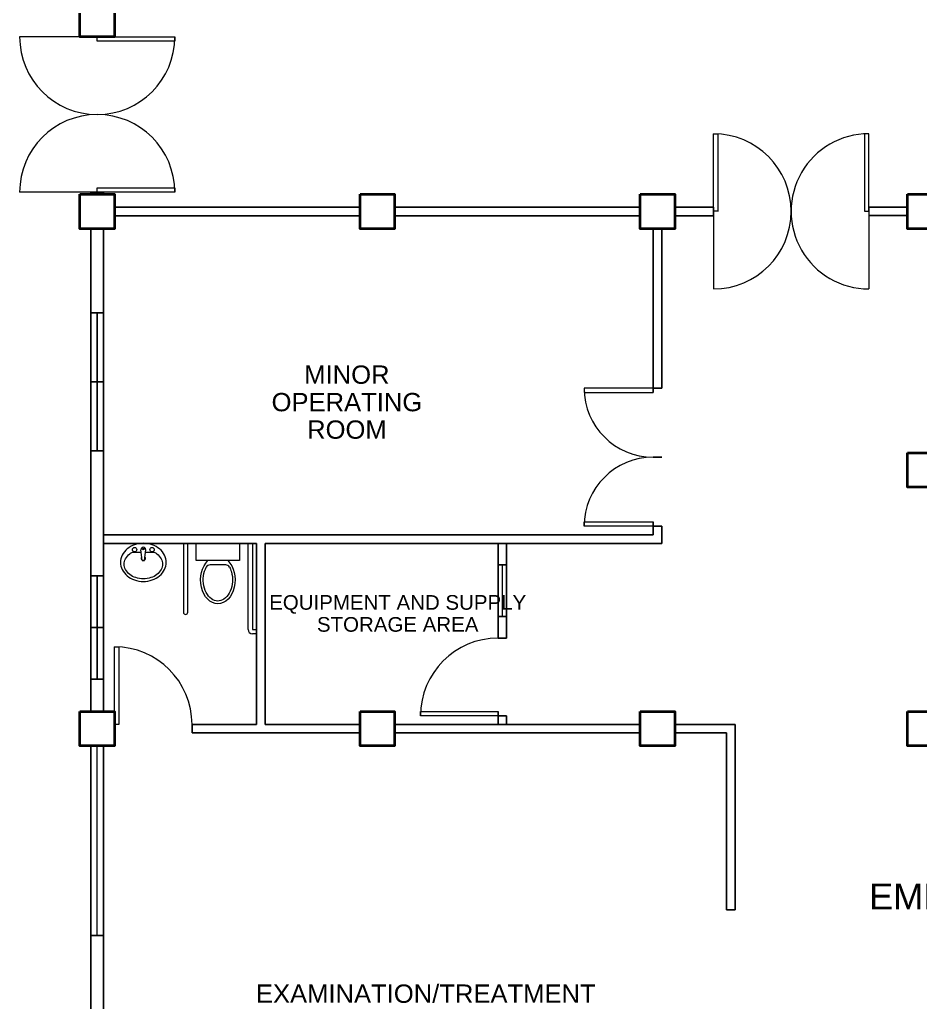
# Model space of a CAD drawing. Header units: millimetres. Extents: x 5 to 598, y 3 to 339.
# Drawn here: x 135.44 to 145.89, y 183.08 to 194.48 of the extents above; entities that cross this region are included whole.
import ezdxf

# ---------------------------------------------------------------- set-up
doc = ezdxf.new("R2010")
doc.units = ezdxf.units.MM
doc.header["$MEASUREMENT"] = 0
doc.layers.add('label', color=7, linetype='Continuous')
doc.styles.add('SWISSLT175', font='swissl.ttf', dxfattribs={"height": 0.175})

msp = doc.modelspace()

# ---------------------------------------------------------------- linework, layer by layer
at = {"color": 8, "lineweight": 13}
for p, q in [((136.337, 194.282), (135.437, 194.282)), ((136.337, 194.282), (137.237, 194.282)), ((136.337, 194.232), (136.337, 194.282)), ((137.237, 194.282), (137.237, 194.232)), ((137.237, 194.232), (136.337, 194.232)), ((143.487, 192.259), (143.487, 193.159)), ((143.487, 193.159), (143.537, 193.159)), ((143.537, 193.159), (143.538, 192.258)), ((145.287, 193.159), (145.237, 193.159)), ((145.237, 193.159), (145.238, 192.259)), ((145.287, 192.259), (145.287, 193.159)), ((136.337, 192.482), (135.437, 192.482)), ((136.337, 192.532), (137.237, 192.532)), ((136.337, 192.482), (136.337, 192.532)), ((137.237, 192.482), (136.337, 192.482)), ((137.237, 192.532), (137.237, 192.482)), ((143.538, 192.259), (143.487, 192.259)), ((143.538, 192.308), (143.538, 192.308)), ((144.387, 192.309), (144.388, 192.309)), ((144.387, 192.309), (144.388, 192.309)), ((145.238, 192.259), (145.287, 192.259)), ((145.287, 192.309), (145.287, 192.209)), ((143.487, 192.208), (143.488, 191.358)), ((144.382, 192.209), (144.393, 192.209)), ((145.287, 192.209), (145.287, 191.359)), ((142.787, 190.207), (141.987, 190.207)), ((141.987, 190.207), (141.987, 190.157)), ((142.787, 190.157), (142.787, 190.207)), ((141.987, 190.157), (142.787, 190.157)), ((141.987, 188.607), (141.987, 188.657)), ((141.987, 188.657), (142.787, 188.657)), ((142.787, 188.607), (141.987, 188.607)), ((142.787, 188.657), (142.787, 188.607)), ((136.537, 186.307), (136.537, 187.207)), ((136.537, 187.207), (136.587, 187.207)), ((136.587, 187.207), (136.587, 186.307)), ((140.087, 186.407), (140.087, 186.457)), ((140.087, 186.457), (140.987, 186.457)), ((140.987, 186.407), (140.087, 186.407)), ((140.987, 186.457), (140.987, 186.407)), ((136.587, 186.307), (136.537, 186.307))]:
    msp.add_line(p, q, dxfattribs=at)
at = {"color": 8, "lineweight": 25}
for p, q in [((136.412, 194.282), (136.262, 194.282)), ((136.412, 192.482), (136.262, 192.482)), ((136.262, 192.482), (136.262, 192.457)), ((136.412, 192.457), (136.412, 192.482)), ((136.537, 192.307), (139.387, 192.308)), ((139.787, 192.308), (142.637, 192.308)), ((143.037, 192.308), (143.487, 192.308)), ((143.487, 192.309), (143.487, 192.208)), ((145.287, 192.309), (145.737, 192.309)), ((136.537, 192.207), (139.387, 192.208)), ((139.787, 192.208), (142.637, 192.208)), ((143.037, 192.208), (143.487, 192.208)), ((145.287, 192.209), (145.737, 192.209)), ((136.262, 192.057), (136.262, 186.457)), ((136.412, 188.507), (136.412, 192.057)), ((142.787, 192.057), (142.787, 190.157)), ((142.887, 192.057), (142.887, 190.207)), ((142.887, 190.207), (142.787, 190.207)), ((142.787, 188.657), (142.787, 188.507)), ((142.887, 188.607), (142.787, 188.607)), ((142.887, 188.607), (142.887, 188.407)), ((142.887, 188.407), (142.887, 188.607)), ((142.787, 188.507), (136.412, 188.507)), ((136.412, 188.507), (136.412, 188.407)), ((136.412, 188.507), (136.412, 188.407)), ((138.187, 188.407), (136.412, 188.407)), ((136.412, 188.407), (136.412, 186.457)), ((138.187, 188.407), (138.187, 186.307)), ((142.887, 188.407), (138.287, 188.407)), ((138.287, 188.407), (138.287, 186.307)), ((140.987, 188.407), (140.987, 187.307)), ((141.087, 188.407), (141.087, 187.307)), ((140.987, 187.307), (141.087, 187.307)), ((140.987, 186.457), (140.987, 186.307)), ((141.087, 186.407), (140.987, 186.407)), ((141.087, 186.407), (141.087, 186.307)), ((138.187, 186.307), (137.437, 186.307)), ((137.437, 186.307), (137.437, 186.207)), ((139.387, 186.307), (138.287, 186.307)), ((139.787, 186.307), (142.637, 186.307)), ((143.037, 186.307), (143.737, 186.307)), ((143.737, 186.307), (143.737, 186.207)), ((139.387, 186.207), (137.437, 186.207)), ((139.787, 186.207), (142.637, 186.207)), ((143.037, 186.207), (143.637, 186.207)), ((143.637, 186.207), (143.637, 184.157)), ((143.737, 186.207), (143.737, 184.157)), ((136.262, 186.057), (136.262, 180.457)), ((136.412, 186.057), (136.412, 180.457)), ((143.737, 184.157), (143.637, 184.157)), ((136.262, 183.257), (136.262, 183.857))]:
    msp.add_line(p, q, dxfattribs=at)
at = {"color": 8, "lineweight": -2}
for p, q in [((136.412, 191.082), (136.262, 191.082)), ((136.337, 191.082), (136.337, 189.482)), ((136.412, 190.282), (136.412, 191.082)), ((136.412, 190.282), (136.262, 190.282)), ((136.412, 190.282), (136.412, 189.482)), ((136.412, 189.482), (136.262, 189.482)), ((142.887, 189.407), (142.787, 189.407)), ((136.412, 188.032), (136.262, 188.032)), ((136.337, 188.032), (136.337, 186.832)), ((136.412, 187.432), (136.412, 188.032)), ((136.412, 187.432), (136.262, 187.432)), ((136.412, 187.432), (136.412, 186.832)), ((136.412, 186.832), (136.262, 186.832))]:
    msp.add_line(p, q, dxfattribs=at)
at = {"color": 8, "lineweight": 9}
for p, q in [((137.337, 188.407), (137.337, 187.707)), ((137.387, 187.607), (137.387, 188.407)), ((137.487, 188.407), (137.987, 188.407)), ((137.487, 188.207), (137.487, 188.407)), ((137.987, 188.407), (137.987, 188.207)), ((138.087, 187.407), (138.087, 188.407)), ((138.137, 188.407), (138.137, 187.707)), ((136.858, 188.21), (136.845, 188.331)), ((136.887, 188.21), (136.9, 188.331)), ((137.987, 188.207), (137.487, 188.207)), ((137.828, 188.157), (137.647, 188.157)), ((141.087, 188.157), (140.987, 188.157)), ((140.987, 188.157), (140.987, 187.557)), ((141.037, 188.157), (141.037, 187.557)), ((141.087, 187.857), (141.087, 188.157)), ((137.337, 187.707), (137.337, 187.607)), ((138.137, 187.707), (138.137, 187.407)), ((140.987, 187.557), (141.087, 187.557)), ((138.137, 187.407), (138.187, 187.407)), ((138.187, 187.357), (138.137, 187.357)), ((136.337, 183.857), (136.337, 186.057)), ((136.262, 183.857), (136.412, 183.857))]:
    msp.add_line(p, q, dxfattribs=at)
at = {"color": 8, "lineweight": 35}
for points in [[(136.137, 194.682), (136.537, 194.682), (136.537, 194.282), (136.137, 194.282)], [(136.137, 192.457), (136.537, 192.457), (136.537, 192.057), (136.137, 192.057)], [(139.387, 192.457), (139.787, 192.457), (139.787, 192.057), (139.387, 192.057)], [(142.637, 192.457), (143.037, 192.457), (143.037, 192.057), (142.637, 192.057)], [(145.737, 192.457), (146.137, 192.457), (146.137, 192.057), (145.737, 192.057)], [(145.737, 189.457), (146.137, 189.457), (146.137, 189.057), (145.737, 189.057)], [(136.137, 186.457), (136.537, 186.457), (136.537, 186.057), (136.137, 186.057)], [(139.387, 186.457), (139.787, 186.457), (139.787, 186.057), (139.387, 186.057)], [(142.637, 186.457), (143.037, 186.457), (143.037, 186.057), (142.637, 186.057)], [(145.737, 186.457), (146.137, 186.457), (146.137, 186.057), (145.737, 186.057)]]:
    msp.add_lwpolyline(points, close=True, dxfattribs=at)
at = {"color": 8, "lineweight": 9}
for points in [[(136.262, 191.082), (136.412, 191.082), (136.412, 189.482), (136.262, 189.482)], [(140.987, 188.157), (141.087, 188.157), (141.087, 187.557), (140.987, 187.557)], [(136.262, 188.032), (136.412, 188.032), (136.412, 186.832), (136.262, 186.832)], [(136.262, 186.057), (136.412, 186.057), (136.412, 183.857), (136.262, 183.857)]]:
    msp.add_lwpolyline(points, close=True, dxfattribs=at)
for points in [[(137.095, 188.165, -0.124838), (137.079, 188.103, -0.105788), (137.03, 188.045, -0.086697), (136.96, 188.009, -0.076776), (136.872, 187.995, -0.076776), (136.785, 188.009, -0.086697), (136.715, 188.045, -0.105788), (136.666, 188.103, -0.124838), (136.65, 188.165, -0.124838), (136.666, 188.228, -0.105788), (136.715, 188.286, -0.040067), (136.746, 188.305), (136.848, 188.305, -0.040067)], [(136.897, 188.305), (136.999, 188.305, -0.040067), (137.03, 188.286, -0.105788), (137.079, 188.228, -0.124838), (137.095, 188.165, -0.124838)]]:
    msp.add_lwpolyline(points, format="xyb", dxfattribs=at)
for centre, radius in [((136.771, 188.334), 0.0255), ((136.872, 188.341), 0.0095), ((136.974, 188.334), 0.0255)]:
    msp.add_circle(centre, radius, dxfattribs=at)
at = {"color": 8, "lineweight": 13}
for centre, radius, start, end in [((136.337, 194.282), 0.9, 180, 0), ((136.337, 192.482), 0.9, 0, 180), ((143.487, 192.258), 0.9, 270.0079, 90), ((145.287, 192.259), 0.9, 90, 270.0009), ((142.787, 190.207), 0.8, 180, 270), ((142.787, 188.607), 0.8, 90, 180), ((136.537, 186.307), 0.9, 0, 90), ((140.987, 186.407), 0.9, 90, 180)]:
    msp.add_arc(centre, radius, start, end, dxfattribs=at)
at = {"color": 8, "lineweight": 9}
for centre, radius, start, end in [((136.831, 188.167), 0.228, 129.8268, 153.5873), ((136.856, 188.137), 0.267, 109.0569, 129.8268), ((136.872, 188.091), 0.317, 90, 109.0569), ((136.872, 188.334), 0.028, 353.7545, 186.2455), ((136.872, 188.091), 0.317, 70.9431, 90), ((136.889, 188.137), 0.267, 50.1732, 70.9431), ((136.914, 188.167), 0.228, 26.4127, 50.1732), ((136.793, 188.186), 0.185, 153.5873, 180), ((136.872, 188.232), 0.025, 138.7978, 233.6932), ((136.872, 188.232), 0.025, 306.3068, 41.2022), ((136.952, 188.186), 0.185, 0, 26.4127), ((136.793, 188.186), 0.185, 180, 206.4127), ((136.872, 188.303), 0.0948, 261.2026, 278.7974), ((136.872, 188.232), 0.025, 251.3793, 288.6207), ((136.952, 188.186), 0.185, 333.5873, 0), ((137.647, 188.107), 0.05, 90, 151.9916), ((137.828, 188.107), 0.05, 28.1501, 90), ((136.831, 188.206), 0.228, 206.4127, 230.1732), ((136.856, 188.235), 0.267, 230.1732, 250.9431), ((136.889, 188.235), 0.267, 289.0569, 309.8268), ((136.914, 188.206), 0.228, 309.8268, 333.5873), ((136.872, 188.282), 0.317, 250.9431, 270), ((136.872, 188.282), 0.317, 270, 289.0569), ((137.362, 187.607), 0.025, 180, 0), ((138.137, 187.407), 0.05, 180, 270)]:
    msp.add_arc(centre, radius, start, end, dxfattribs=at)
at = {"color": 8, "lineweight": 9, "extrusion": (0, 0, -1)}
msp.add_ellipse((137.737, 187.982), major_axis=(0, 0.275), ratio=0.727273, start_param=0.612555, end_param=5.670631, dxfattribs=at)
at = {"color": 8, "lineweight": 9}
msp.add_open_spline([(137.872, 188.131), (137.881, 188.115), (137.888, 188.097), (137.915, 188.005), (137.91, 187.918), (137.852, 187.787), (137.802, 187.745), (137.704, 187.732), (137.652, 187.758), (137.578, 187.869), (137.56, 187.953), (137.576, 188.066), (137.587, 188.101), (137.603, 188.131)], degree=3, knots=[0.937253, 0.937253, 0.937253, 0.937253, 1.185372, 1.185372, 2.113864, 2.113864, 3.042356, 3.042356, 3.970847, 3.970847, 4.899339, 4.899339, 5.346062, 5.346062, 5.346062, 5.346062], dxfattribs=at)

# ---------------------------------------------------------------- texts
at = {"layer": 'label', "color": 8, "lineweight": -2, "ltscale": 0.4, "attachment_point": 5, "line_spacing_factor": 0.9, "style": 'SWISSLT175'}
for s, insert, char_height in [('MINOR\\POPERATING\\PROOM', (139.234, 190.044), 0.2125), ('EQUIPMENT AND SUPPLY ^JSTORAGE AREA', (139.823, 187.593), 0.17), ('EMERGENCY ROOM', (147.352, 184.308), 0.3), ('EXAMINATION/TREATMENT\\PAND OBSERVATION AREA', (140.149, 183.022), 0.2125)]:
    msp.add_mtext(s, dxfattribs=dict(at, insert=insert, char_height=char_height))

doc.saveas('drawing.dxf')
